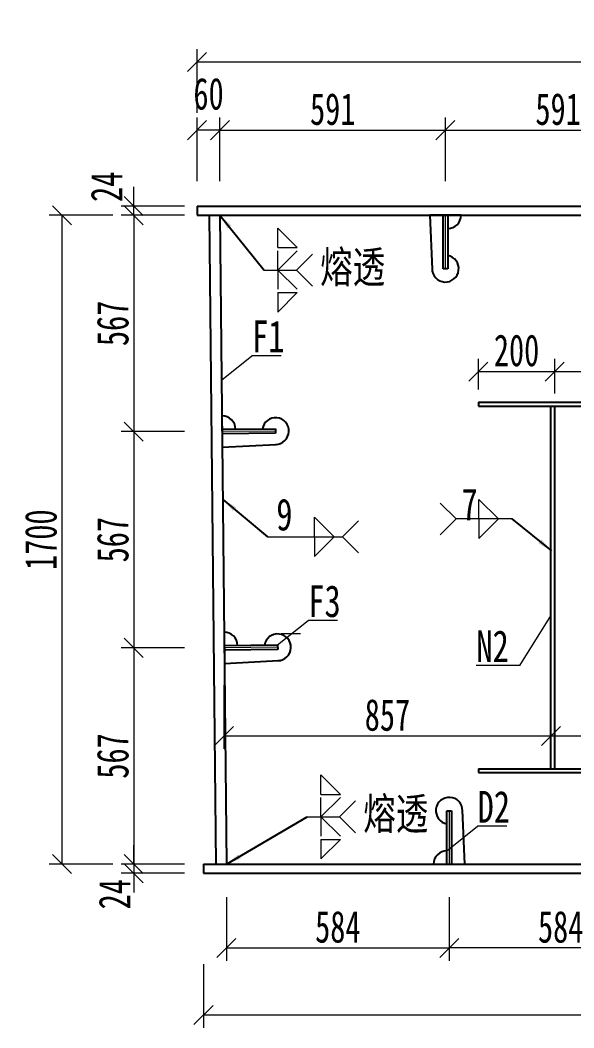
# Model space of a CAD drawing. Header units: millimetres. Extents: x -358959 to 47, y -122282 to 697692.
# Drawn here: x -206962 to -205509, y -18026 to -15386 of the extents above; entities that cross this region are included whole.
import ezdxf
from ezdxf.enums import TextEntityAlignment as Align

# ---------------------------------------------------------------- set-up
doc = ezdxf.new("R2010")
doc.units = ezdxf.units.MM
doc.header["$LTSCALE"] = 2
doc.header["$PDMODE"] = 34
doc.layers.get('Defpoints').update_dxf_attribs({"color": 8, "lineweight": 9})
for name, color, linetype, lineweight in [('标注', 4, 'Continuous', 13), ('细实线', 4, 'Continuous', 15), ('钢板粗线', 1, 'Continuous', 25)]:
    doc.layers.add(name, color=color, linetype=linetype, lineweight=lineweight)
doc.styles.add('111', font='仿宋_GB2312.ttf', dxfattribs={"width": 0.7})
doc.styles.add('SMEDI', font='仿宋_GB2312.ttf', dxfattribs={"width": 0.75})
doc.styles.get("Standard").update_dxf_attribs({"font": '仿宋_GB2312.ttf'})
doc.dimstyles.new('200', dxfattribs={"dimscale": 0, "dimtxt": 2.5, "dimasz": 1.5, "dimexe": 1, "dimexo": 1, "dimgap": 0.4, "dimtad": 1, "dimdec": 0, "dimdsep": 46, "dimtxsty": '111', "dimblk": 'OBLIQUE', "dimcen": 0, "dimclrd": 256, "dimclre": 256, "dimclrt": 256, "dimadec": 4, "dimazin": 0, "dimtfac": 1, "dimtdec": 0, "dimtmove": 2, "dimatfit": 3, "dimfxl": 4, "dimfxlon": 1, "dimtolj": 1, "dimlwd": -1, "dimlwe": -1, "dimarcsym": 0})
doc.dimstyles.new('MSteel_1.0_1.0', dxfattribs={"dimtxt": 3, "dimasz": 1.2, "dimexe": 1, "dimexo": 1, "dimgap": 1, "dimtad": 3, "dimtoh": 1, "dimdec": 0, "dimzin": 0, "dimdsep": 46, "dimtxsty": 'Standard', "dimblk": 'ARCHTICK', "dimcen": 0.09, "dimclrd": 3, "dimclre": 3, "dimadec": 4, "dimazin": 0, "dimtfac": 1, "dimtdec": 0, "dimtofl": 0, "dimtmove": 0, "dimatfit": 3, "dimfxl": 1, "dimtolj": 1, "dimtzin": 0, "dimarcsym": 0})

# ---------------------------------------------------------------- blocks, each defined once
blk = doc.blocks.new('_ArchTick')
at = {"color": 0, "linetype": 'ByBlock', "const_width": 0.15}
blk.add_lwpolyline([(-0.5, -0.5), (0.5, 0.5)], dxfattribs=at)
blk = doc.blocks.new('_Oblique')
at = {"color": 0, "linetype": 'ByBlock', "lineweight": -2}
blk.add_line((-0.5, -0.5), (0.5, 0.5), dxfattribs=at)
blk = doc.blocks.new('*D3487')
at = {"layer": 'Defpoints', "color": 0, "ltscale": 5, "transparency": 16777216}
for p in [(-206663.5, -15872.9), (-206437.4, -15872.9), (-206437.4, -15896.9)]:
    blk.add_point(p, dxfattribs=at)
at = {"layer": '标注', "ltscale": 5, "transparency": 16777216}
for p, q in [((-206663.5, -15872.9), (-206663.5, -15822.9)), ((-206530.2, -15872.9), (-206696.8, -15872.9)), ((-206663.5, -15896.9), (-206663.5, -15872.9)), ((-206530.2, -15896.9), (-206696.8, -15896.9)), ((-206663.5, -15896.9), (-206663.5, -15946.9))]:
    blk.add_line(p, q, dxfattribs=at)
at = {"layer": '标注', "ltscale": 5, "transparency": 16777216, "xscale": 50, "yscale": 50, "zscale": 50}
for p, rotation in [((-206663.5, -15872.9), 270), ((-206663.5, -15896.9), 90)]:
    blk.add_blockref('_Oblique', p, dxfattribs=dict(at, rotation=rotation))
at = {"layer": '标注', "ltscale": 5, "transparency": 16777216, "insert": (-206734.9, -15822.4), "char_height": 83.33, "attachment_point": 5, "rotation": 90, "style": '111'}
blk.add_mtext('\\A1;24', dxfattribs=at)
blk = doc.blocks.new('*D3488')
at = {"layer": 'Defpoints', "color": 0, "ltscale": 5, "transparency": 16777216}
for p in [(-206437.4, -15896.9), (-206663.5, -16463.6), (-206431.8, -16463.6)]:
    blk.add_point(p, dxfattribs=at)
at = {"layer": '标注', "ltscale": 5, "transparency": 16777216}
for p, q in [((-206530.2, -15896.9), (-206696.8, -15896.9)), ((-206663.5, -15896.9), (-206663.5, -16463.6)), ((-206530.2, -16463.6), (-206696.8, -16463.6))]:
    blk.add_line(p, q, dxfattribs=at)
at = {"layer": '标注', "ltscale": 5, "transparency": 16777216, "xscale": 50, "yscale": 50, "zscale": 50}
for p, rotation in [((-206663.5, -15896.9), 90), ((-206663.5, -16463.6), 270)]:
    blk.add_blockref('_Oblique', p, dxfattribs=dict(at, rotation=rotation))
at = {"layer": '标注', "ltscale": 5, "transparency": 16777216, "insert": (-206718.5, -16180.2), "char_height": 83.33, "attachment_point": 5, "rotation": 90, "style": '111'}
blk.add_mtext('\\A1;567', dxfattribs=at)
blk = doc.blocks.new('*D3489')
at = {"layer": 'Defpoints', "color": 0, "ltscale": 5, "transparency": 16777216}
for p in [(-206426.2, -17030.2), (-206663.5, -17596.9), (-206420.6, -17596.9)]:
    blk.add_point(p, dxfattribs=at)
at = {"layer": '标注', "ltscale": 5, "transparency": 16777216}
for p, q in [((-206530.2, -17030.2), (-206696.8, -17030.2)), ((-206663.5, -17030.2), (-206663.5, -17596.9)), ((-206530.2, -17596.9), (-206696.8, -17596.9))]:
    blk.add_line(p, q, dxfattribs=at)
at = {"layer": '标注', "ltscale": 5, "transparency": 16777216, "xscale": 50, "yscale": 50, "zscale": 50}
for p, rotation in [((-206663.5, -17030.2), 90), ((-206663.5, -17596.9), 270)]:
    blk.add_blockref('_Oblique', p, dxfattribs=dict(at, rotation=rotation))
at = {"layer": '标注', "ltscale": 5, "transparency": 16777216, "insert": (-206718.5, -17313.6), "char_height": 83.33, "attachment_point": 5, "rotation": 90, "style": '111'}
blk.add_mtext('\\A1;567', dxfattribs=at)
blk = doc.blocks.new('*D3490')
at = {"layer": 'Defpoints', "color": 0, "ltscale": 5, "transparency": 16777216}
for p in [(-206420.6, -17596.9), (-206663.5, -17620.9), (-206420.6, -17620.9)]:
    blk.add_point(p, dxfattribs=at)
at = {"layer": '标注', "ltscale": 5, "transparency": 16777216}
for p, q in [((-206663.5, -17596.9), (-206663.5, -17546.9)), ((-206530.2, -17596.9), (-206696.9, -17596.9)), ((-206663.5, -17596.9), (-206663.5, -17620.9)), ((-206530.2, -17620.9), (-206696.9, -17620.9)), ((-206663.5, -17620.9), (-206663.5, -17670.9))]:
    blk.add_line(p, q, dxfattribs=at)
at = {"layer": '标注', "ltscale": 5, "transparency": 16777216, "xscale": 50, "yscale": 50, "zscale": 50}
for p, rotation in [((-206663.5, -17596.9), 270), ((-206663.5, -17620.9), 90)]:
    blk.add_blockref('_Oblique', p, dxfattribs=dict(at, rotation=rotation))
at = {"layer": '标注', "ltscale": 5, "transparency": 16777216, "insert": (-206714, -17675.7), "char_height": 83.33, "attachment_point": 5, "rotation": 90, "style": '111'}
blk.add_mtext('\\A1;24', dxfattribs=at)
blk = doc.blocks.new('*D3491')
at = {"layer": 'Defpoints', "color": 0, "ltscale": 5, "transparency": 16777216}
for p in [(-205846.3, -15674.1), (-206437.4, -15896.6), (-205846.3, -15896.9)]:
    blk.add_point(p, dxfattribs=at)
at = {"layer": '标注', "ltscale": 5, "transparency": 16777216}
for p, q in [((-206437.4, -15807.4), (-206437.4, -15640.7)), ((-205846.3, -15807.4), (-205846.3, -15640.7)), ((-206437.4, -15674.1), (-205846.3, -15674.1))]:
    blk.add_line(p, q, dxfattribs=at)
at = {"layer": '标注', "ltscale": 5, "transparency": 16777216, "xscale": 50, "yscale": 50, "zscale": 50, "rotation": 180}
blk.add_blockref('_Oblique', (-206437.4, -15674.1), dxfattribs=at)
at = {"layer": '标注', "ltscale": 5, "transparency": 16777216, "xscale": 50, "yscale": 50, "zscale": 50}
blk.add_blockref('_Oblique', (-205846.3, -15674.1), dxfattribs=at)
at = {"layer": '标注', "ltscale": 5, "transparency": 16777216, "insert": (-206141.8, -15619.1), "char_height": 83.33, "attachment_point": 5, "style": '111'}
blk.add_mtext('\\A1;591', dxfattribs=at)
blk = doc.blocks.new('*D3492')
at = {"layer": 'Defpoints', "color": 0, "ltscale": 5, "transparency": 16777216}
for p in [(-205255.1, -15674.1), (-205846.3, -15896.9), (-205255.1, -15896.9)]:
    blk.add_point(p, dxfattribs=at)
at = {"layer": '标注', "ltscale": 5, "transparency": 16777216}
for p, q in [((-205846.3, -15807.4), (-205846.3, -15640.7)), ((-205255.1, -15807.4), (-205255.1, -15640.7)), ((-205846.3, -15674.1), (-205255.1, -15674.1))]:
    blk.add_line(p, q, dxfattribs=at)
at = {"layer": '标注', "ltscale": 5, "transparency": 16777216, "xscale": 50, "yscale": 50, "zscale": 50, "rotation": 180}
blk.add_blockref('_Oblique', (-205846.3, -15674.1), dxfattribs=at)
at = {"layer": '标注', "ltscale": 5, "transparency": 16777216, "xscale": 50, "yscale": 50, "zscale": 50}
blk.add_blockref('_Oblique', (-205255.1, -15674.1), dxfattribs=at)
at = {"layer": '标注', "ltscale": 5, "transparency": 16777216, "insert": (-205550.7, -15619.1), "char_height": 83.33, "attachment_point": 5, "style": '111'}
blk.add_mtext('\\A1;591', dxfattribs=at)
blk = doc.blocks.new('*D3483')
at = {"layer": 'Defpoints', "color": 0, "ltscale": 5, "transparency": 16777216}
for p in [(-206497.4, -15495.5), (-206497.4, -15896.9), (-203421.8, -15896.9)]:
    blk.add_point(p, dxfattribs=at)
at = {"layer": '标注', "ltscale": 5, "transparency": 16777216}
for p, q in [((-206497.4, -15628.8), (-206497.4, -15462.1)), ((-203421.8, -15628.8), (-203421.8, -15462.1)), ((-203421.8, -15495.5), (-206497.4, -15495.5))]:
    blk.add_line(p, q, dxfattribs=at)
at = {"layer": '标注', "ltscale": 5, "transparency": 16777216, "xscale": 50, "yscale": 50, "zscale": 50, "rotation": 180}
blk.add_blockref('_Oblique', (-206497.4, -15495.5), dxfattribs=at)
at = {"layer": '标注', "ltscale": 5, "transparency": 16777216, "xscale": 50, "yscale": 50, "zscale": 50}
blk.add_blockref('_Oblique', (-203421.8, -15495.5), dxfattribs=at)
at = {"layer": '标注', "ltscale": 5, "transparency": 16777216, "insert": (-204959.6, -15440.5), "char_height": 83.33, "attachment_point": 5, "style": '111'}
blk.add_mtext('\\A1;3076', dxfattribs=at)
blk = doc.blocks.new('*D3484')
at = {"layer": 'Defpoints', "color": 0, "ltscale": 5, "transparency": 16777216}
for p in [(-206420.6, -17596.9), (-205836.2, -17596.9), (-205836.2, -17816.6)]:
    blk.add_point(p, dxfattribs=at)
at = {"layer": '标注', "ltscale": 5, "transparency": 16777216}
for p, q in [((-206420.6, -17683.2), (-206420.6, -17849.9)), ((-205836.2, -17683.2), (-205836.2, -17849.9)), ((-206420.6, -17816.6), (-205836.2, -17816.6))]:
    blk.add_line(p, q, dxfattribs=at)
at = {"layer": '标注', "ltscale": 5, "transparency": 16777216, "xscale": 50, "yscale": 50, "zscale": 50, "rotation": 180}
blk.add_blockref('_Oblique', (-206420.6, -17816.6), dxfattribs=at)
at = {"layer": '标注', "ltscale": 5, "transparency": 16777216, "xscale": 50, "yscale": 50, "zscale": 50}
blk.add_blockref('_Oblique', (-205836.2, -17816.6), dxfattribs=at)
at = {"layer": '标注', "ltscale": 5, "transparency": 16777216, "insert": (-206128.4, -17761.6), "char_height": 83.33, "attachment_point": 5, "style": '111'}
blk.add_mtext('\\A1;584', dxfattribs=at)
blk = doc.blocks.new('*D3493')
at = {"layer": 'Defpoints', "color": 0, "ltscale": 5, "transparency": 16777216}
for p in [(-206480.6, -17596.9), (-203438.5, -17596.9), (-206480.6, -17992.5)]:
    blk.add_point(p, dxfattribs=at)
at = {"layer": '标注', "ltscale": 5, "transparency": 16777216}
for p, q in [((-206480.6, -17859.2), (-206480.6, -18025.9)), ((-203438.5, -17859.2), (-203438.5, -18025.9)), ((-203438.5, -17992.5), (-206480.6, -17992.5))]:
    blk.add_line(p, q, dxfattribs=at)
at = {"layer": '标注', "ltscale": 5, "transparency": 16777216, "xscale": 50, "yscale": 50, "zscale": 50, "rotation": 180}
blk.add_blockref('_Oblique', (-206480.6, -17992.5), dxfattribs=at)
at = {"layer": '标注', "ltscale": 5, "transparency": 16777216, "xscale": 50, "yscale": 50, "zscale": 50}
blk.add_blockref('_Oblique', (-203438.5, -17992.5), dxfattribs=at)
at = {"layer": '标注', "ltscale": 5, "transparency": 16777216, "insert": (-204959.6, -17937.5), "char_height": 83.33, "attachment_point": 5, "style": '111'}
blk.add_mtext('\\A1;3042', dxfattribs=at)
blk = doc.blocks.new('*D3494')
at = {"layer": 'Defpoints', "color": 0, "ltscale": 5, "transparency": 16777216}
for p in [(-206465.4, -15896.9), (-206851.9, -17596.9), (-206448.6, -17596.9)]:
    blk.add_point(p, dxfattribs=at)
at = {"layer": '标注', "ltscale": 5, "transparency": 16777216}
for p, q in [((-206718.6, -15896.9), (-206885.2, -15896.9)), ((-206851.9, -15896.9), (-206851.9, -17596.9)), ((-206718.6, -17596.9), (-206885.2, -17596.9))]:
    blk.add_line(p, q, dxfattribs=at)
at = {"layer": '标注', "ltscale": 5, "transparency": 16777216, "xscale": 50, "yscale": 50, "zscale": 50}
for p, rotation in [((-206851.9, -15896.9), 90), ((-206851.9, -17596.9), 270)]:
    blk.add_blockref('_Oblique', p, dxfattribs=dict(at, rotation=rotation))
at = {"layer": '标注', "ltscale": 5, "transparency": 16777216, "insert": (-206906.9, -16746.9), "char_height": 83.33, "attachment_point": 5, "rotation": 90, "style": '111'}
blk.add_mtext('\\A1;1700', dxfattribs=at)
blk = doc.blocks.new('12-140 有孔')
at = {"layer": 'Defpoints', "ltscale": 5}
blk.add_line((0, 140), (0, 0), dxfattribs=at)
at = {"layer": '钢板粗线'}
for p, q in [((-6, 0), (-6, 140)), ((-6, 140), (6, 140)), ((6, 140), (6, 0)), ((41, 0), (35, 141.5)), ((-41, 0), (41, 0))]:
    blk.add_line(p, q, dxfattribs=at)
for centre, start, end in [((0, 140), 0, 260.1291), ((-6, 0), 90, 180)]:
    blk.add_arc(centre, 35, start, end, dxfattribs=at)
blk = doc.blocks.new('*D3496')
at = {"layer": 'Defpoints', "color": 0, "ltscale": 5, "transparency": 16777216}
for p in [(-205569.6, -16946.9), (-205259.6, -16946.9), (-205569.6, -17261.5)]:
    blk.add_point(p, dxfattribs=at)
at = {"layer": '标注', "ltscale": 5, "transparency": 16777216}
for p, q in [((-205569.6, -17128.2), (-205569.6, -17294.9)), ((-205259.6, -17128.2), (-205259.6, -17294.9)), ((-205259.6, -17261.5), (-205569.6, -17261.5))]:
    blk.add_line(p, q, dxfattribs=at)
at = {"layer": '标注', "ltscale": 5, "transparency": 16777216, "xscale": 50.00000000000042, "yscale": 50.00000000000042, "zscale": 50.00000000000042, "rotation": 180}
blk.add_blockref('_Oblique', (-205569.6, -17261.5), dxfattribs=at)
at = {"layer": '标注', "ltscale": 5, "transparency": 16777216, "xscale": 50.00000000000042, "yscale": 50.00000000000042, "zscale": 50.00000000000042}
blk.add_blockref('_Oblique', (-205259.6, -17261.5), dxfattribs=at)
at = {"layer": '标注', "ltscale": 5, "transparency": 16777216, "insert": (-205414.6, -17206.5), "char_height": 83.33, "attachment_point": 5, "style": '111'}
blk.add_mtext('\\A1;310', dxfattribs=at)
blk = doc.blocks.new('*D3918')
at = {"layer": 'Defpoints', "color": 0, "ltscale": 5, "transparency": 16777216}
for p in [(-205836.2, -17596.9), (-205251.8, -17596.9), (-205836.2, -17816.6)]:
    blk.add_point(p, dxfattribs=at)
at = {"layer": '标注', "ltscale": 5, "transparency": 16777216}
for p, q in [((-205836.2, -17683.2), (-205836.2, -17849.9)), ((-205251.8, -17683.2), (-205251.8, -17849.9)), ((-205251.8, -17816.6), (-205836.2, -17816.6))]:
    blk.add_line(p, q, dxfattribs=at)
at = {"layer": '标注', "ltscale": 5, "transparency": 16777216, "xscale": 50, "yscale": 50, "zscale": 50, "rotation": 180}
blk.add_blockref('_Oblique', (-205836.2, -17816.6), dxfattribs=at)
at = {"layer": '标注', "ltscale": 5, "transparency": 16777216, "xscale": 50, "yscale": 50, "zscale": 50}
blk.add_blockref('_Oblique', (-205251.8, -17816.6), dxfattribs=at)
at = {"layer": '标注', "ltscale": 5, "transparency": 16777216, "insert": (-205544, -17761.6), "char_height": 83.33, "attachment_point": 5, "style": '111'}
blk.add_mtext('\\A1;584', dxfattribs=at)
blk = doc.blocks.new('*D3920')
at = {"layer": 'Defpoints', "color": 0, "ltscale": 5, "transparency": 16777216}
for p in [(-206426.2, -16463.6), (-206663.5, -17030.2), (-206420.6, -17030.2)]:
    blk.add_point(p, dxfattribs=at)
at = {"layer": '标注', "ltscale": 5, "transparency": 16777216}
for p, q in [((-206530.2, -16463.6), (-206696.8, -16463.6)), ((-206663.5, -16463.6), (-206663.5, -17030.2)), ((-206530.2, -17030.2), (-206696.8, -17030.2))]:
    blk.add_line(p, q, dxfattribs=at)
at = {"layer": '标注', "ltscale": 5, "transparency": 16777216, "xscale": 50, "yscale": 50, "zscale": 50}
for p, rotation in [((-206663.5, -16463.6), 90), ((-206663.5, -17030.2), 270)]:
    blk.add_blockref('_Oblique', p, dxfattribs=dict(at, rotation=rotation))
at = {"layer": '标注', "ltscale": 5, "transparency": 16777216, "insert": (-206718.5, -16746.9), "char_height": 83.33, "attachment_point": 5, "rotation": 90, "style": '111'}
blk.add_mtext('\\A1;567', dxfattribs=at)
blk = doc.blocks.new('*D3960')
at = {"layer": 'Defpoints', "color": 0, "ltscale": 5, "transparency": 16777216}
for p in [(-206497.4, -15674.1), (-206497.4, -15896.9), (-206437.4, -15896.9)]:
    blk.add_point(p, dxfattribs=at)
at = {"layer": '标注', "ltscale": 5, "transparency": 16777216}
for p, q in [((-206497.4, -15807.4), (-206497.4, -15640.7)), ((-206437.4, -15807.4), (-206437.4, -15640.7)), ((-206437.4, -15674.1), (-206497.4, -15674.1))]:
    blk.add_line(p, q, dxfattribs=at)
at = {"layer": '标注', "ltscale": 5, "transparency": 16777216, "xscale": 50.00000000000042, "yscale": 50.00000000000042, "zscale": 50.00000000000042, "rotation": 180}
blk.add_blockref('_Oblique', (-206497.4, -15674.1), dxfattribs=at)
at = {"layer": '标注', "ltscale": 5, "transparency": 16777216, "xscale": 50.00000000000042, "yscale": 50.00000000000042, "zscale": 50.00000000000042}
blk.add_blockref('_Oblique', (-206437.4, -15674.1), dxfattribs=at)
at = {"layer": '标注', "ltscale": 5, "transparency": 16777216, "insert": (-206467.4, -15579.1), "char_height": 83.33, "attachment_point": 5, "style": '111'}
blk.add_mtext('\\A1;60', dxfattribs=at)
blk = doc.blocks.new('*D4080')
at = {"layer": 'Defpoints', "color": 0, "ltscale": 5, "transparency": 16777216}
for p in [(-206427, -16946.9), (-205569.6, -17013.4), (-206427, -17261.5)]:
    blk.add_point(p, dxfattribs=at)
at = {"layer": '标注', "ltscale": 5, "transparency": 16777216}
for p, q in [((-206427, -17128.2), (-206427, -17294.9)), ((-205569.6, -17128.2), (-205569.6, -17294.9)), ((-205569.6, -17261.5), (-206427, -17261.5))]:
    blk.add_line(p, q, dxfattribs=at)
at = {"layer": '标注', "ltscale": 5, "transparency": 16777216, "xscale": 50.00000000000042, "yscale": 50.00000000000042, "zscale": 50.00000000000042, "rotation": 180}
blk.add_blockref('_Oblique', (-206427, -17261.5), dxfattribs=at)
at = {"layer": '标注', "ltscale": 5, "transparency": 16777216, "xscale": 50.00000000000042, "yscale": 50.00000000000042, "zscale": 50.00000000000042}
blk.add_blockref('_Oblique', (-205569.6, -17261.5), dxfattribs=at)
at = {"layer": '标注', "ltscale": 5, "transparency": 16777216, "insert": (-205998.3, -17206.5), "char_height": 83.33, "attachment_point": 5, "style": '111'}
blk.add_mtext('\\A1;857', dxfattribs=at)
blk = doc.blocks.new('*D4083')
at = {"layer": 'Defpoints', "color": 0, "ltscale": 5, "transparency": 16777216}
for p in [(-205559.6, -16306.4), (-205759.6, -16386.9), (-205559.6, -16396.9)]:
    blk.add_point(p, dxfattribs=at)
at = {"layer": '标注', "ltscale": 5, "transparency": 16777216}
for p, q in [((-205759.6, -16353.6), (-205759.6, -16273)), ((-205559.6, -16363.6), (-205559.6, -16273)), ((-205759.6, -16306.4), (-205559.6, -16306.4))]:
    blk.add_line(p, q, dxfattribs=at)
at = {"layer": '标注', "ltscale": 5, "transparency": 16777216, "xscale": 50.00000000000042, "yscale": 50.00000000000042, "zscale": 50.00000000000042, "rotation": 180}
blk.add_blockref('_Oblique', (-205759.6, -16306.4), dxfattribs=at)
at = {"layer": '标注', "ltscale": 5, "transparency": 16777216, "xscale": 50.00000000000042, "yscale": 50.00000000000042, "zscale": 50.00000000000042}
blk.add_blockref('_Oblique', (-205559.6, -16306.4), dxfattribs=at)
at = {"layer": '标注', "ltscale": 5, "transparency": 16777216, "insert": (-205659.6, -16251.4), "char_height": 83.33, "attachment_point": 5, "style": '111'}
blk.add_mtext('\\A1;200', dxfattribs=at)
blk = doc.blocks.new('*D4084')
at = {"layer": 'Defpoints', "color": 0, "ltscale": 5, "transparency": 16777216}
for p in [(-204359.6, -16306.4), (-205559.6, -16396.9), (-204359.6, -16396.9)]:
    blk.add_point(p, dxfattribs=at)
at = {"layer": '标注', "ltscale": 5, "transparency": 16777216}
for p, q in [((-205559.6, -16363.6), (-205559.6, -16273)), ((-204359.6, -16363.6), (-204359.6, -16273)), ((-205559.6, -16306.4), (-204359.6, -16306.4))]:
    blk.add_line(p, q, dxfattribs=at)
at = {"layer": '标注', "ltscale": 5, "transparency": 16777216, "xscale": 50.00000000000042, "yscale": 50.00000000000042, "zscale": 50.00000000000042, "rotation": 180}
blk.add_blockref('_Oblique', (-205559.6, -16306.4), dxfattribs=at)
at = {"layer": '标注', "ltscale": 5, "transparency": 16777216, "xscale": 50.00000000000042, "yscale": 50.00000000000042, "zscale": 50.00000000000042}
blk.add_blockref('_Oblique', (-204359.6, -16306.4), dxfattribs=at)
at = {"layer": '标注', "ltscale": 5, "transparency": 16777216, "insert": (-204959.6, -16251.4), "char_height": 83.33, "attachment_point": 5, "style": '111'}
blk.add_mtext('\\A1;1200', dxfattribs=at)

msp = doc.modelspace()

# ---------------------------------------------------------------- linework, layer by layer
at = {"layer": '标注', "ltscale": 5}
msp.add_line((-205650.9, -17076.6), (-205569.6, -16946.4), dxfattribs=at)
at = {"layer": '细实线'}
for p, q in [((-206286, -15981.7), (-206286, -15930.4)), ((-206234.7, -15981.7), (-206286, -15930.4)), ((-206286, -15981.7), (-206234.7, -15981.7)), ((-206286, -16040.6), (-206286, -15990.3)), ((-206286, -16040.6), (-206234.7, -15990.3)), ((-206236.7, -16040.6), (-206195, -15998.9)), ((-206321.8, -16040.6), (-206236.7, -16040.6)), ((-206286, -16040.6), (-206286, -16090.9)), ((-206286, -16040.6), (-206234.7, -16090.9)), ((-206236.7, -16040.6), (-206195, -16082.3)), ((-206286, -16099.5), (-206286, -16150.8)), ((-206286, -16099.5), (-206234.7, -16099.5)), ((-206234.7, -16099.5), (-206286, -16150.8)), ((-206433.8, -16329.3), (-206353.9, -16264.9)), ((-206276.7, -16264.9), (-206353.9, -16264.9)), ((-205818.2, -16692.7), (-205859.9, -16651)), ((-205758.8, -16692.7), (-205758.8, -16641.4)), ((-205707.4, -16692.7), (-205758.8, -16641.4)), ((-206189.5, -16739.3), (-206189.5, -16688)), ((-206138.1, -16739.3), (-206189.5, -16688)), ((-206116.1, -16739.3), (-206074.5, -16697.6)), ((-205818.2, -16692.7), (-205859.9, -16734.3)), ((-205670.9, -16692.7), (-205818.2, -16692.7)), ((-205758.8, -16692.7), (-205758.8, -16744)), ((-205707.4, -16692.7), (-205758.8, -16744)), ((-206312.5, -16739.3), (-206116.1, -16739.3)), ((-206189.5, -16739.3), (-206189.5, -16790.6)), ((-206138.1, -16739.3), (-206189.5, -16790.6)), ((-206116.1, -16739.3), (-206074.5, -16781)), ((-206286.3, -17022.8), (-206206.4, -16958.5)), ((-206129.2, -16958.5), (-206206.4, -16958.5)), ((-206226.1, -16993.8), (-206277.4, -16993.8)), ((-205650.9, -17076.6), (-205765.6, -17076.6)), ((-206173, -17414.2), (-206173, -17362.9)), ((-206121.7, -17414.2), (-206173, -17362.9)), ((-206173, -17414.2), (-206121.7, -17414.2)), ((-206173, -17473.1), (-206173, -17422.8)), ((-206173, -17473.1), (-206121.7, -17422.8)), ((-206123.7, -17473.1), (-206082, -17431.4)), ((-206208.8, -17473.1), (-206123.7, -17473.1)), ((-206173, -17473.1), (-206173, -17523.4)), ((-206173, -17473.1), (-206121.7, -17523.4)), ((-206123.7, -17473.1), (-206082, -17514.8)), ((-205842.2, -17561.9), (-205762.3, -17497.5)), ((-205685.1, -17497.5), (-205762.3, -17497.5)), ((-206173, -17532), (-206173, -17583.3)), ((-206173, -17532), (-206121.7, -17532)), ((-206121.7, -17532), (-206173, -17583.3))]:
    msp.add_line(p, q, dxfattribs=at)
at = {"layer": '钢板粗线'}
for p, q in [((-206497.4, -15872.9), (-203421.8, -15872.9)), ((-206497.4, -15872.9), (-206497.4, -15896.9)), ((-206497.4, -15896.9), (-203421.8, -15896.9)), ((-206465.4, -15896.9), (-206448.6, -17596.9)), ((-206437.4, -15896.9), (-206420.6, -17596.9)), ((-205759.6, -16386.9), (-204159.6, -16386.9)), ((-205759.6, -16386.9), (-205759.6, -16396.9)), ((-205759.6, -16396.9), (-204159.6, -16396.9)), ((-205569.6, -17346.9), (-205569.6, -16396.9)), ((-205559.6, -17346.9), (-205559.6, -16396.9)), ((-205759.6, -17346.9), (-204159.6, -17346.9)), ((-205759.6, -17346.9), (-205759.6, -17356.9)), ((-205759.6, -17356.9), (-204159.6, -17356.9)), ((-206480.6, -17596.9), (-203438.5, -17596.9)), ((-206480.6, -17596.9), (-206480.6, -17620.9)), ((-206480.6, -17620.9), (-203438.5, -17620.9))]:
    msp.add_line(p, q, dxfattribs=at)

# ---------------------------------------------------------------- block references
at = {"layer": '标注', "ltscale": 5}
for p, rotation in [((-205846.3, -15896.9), 180), ((-206431.8, -16463.6), 270.5647681139828), ((-206426.2, -17030.2), 270.5647681139828)]:
    msp.add_blockref('12-140 有孔', p, dxfattribs=dict(at, rotation=rotation))
msp.add_blockref('12-140 有孔', (-205836.2, -17596.9), dxfattribs=at)

# ---------------------------------------------------------------- texts
at = {"layer": '细实线', "style": 'SMEDI', "width": 0.75}
for s, height, p in [('熔透', 83.33, (-206174.7, -16032.4)), ('7', 83.3, (-205804.2, -16654.7)), ('9', 83.3, (-206289.7, -16680.9)), ('熔透', 83.33, (-206061.7, -17464.8))]:
    msp.add_text(s, height=height, dxfattribs=at).set_placement(p, align=Align.MIDDLE_LEFT)
for s, p in [('F1', (-206353.4, -16255.9)), ('F3', (-206205.9, -16949.5)), ('N2', (-205765.1, -17067.7)), ('D2', (-205761.9, -17488.5))]:
    msp.add_text(s, height=83.33, dxfattribs=at).set_placement(p)

# ---------------------------------------------------------------- dimensions: what is measured, and where the dimension line sits
at = {"layer": '标注', "ltscale": 5}
for base, p1, p2, picture, middle in [((-206497.4, -15495.5), (-203421.8, -15896.9), (-206497.4, -15896.9), '*D3483', (-204959.6, -15440.5)), ((-206497.4, -15674.1), (-206437.4, -15896.9), (-206497.4, -15896.9), '*D3960', (-206467.4, -15579.1)), ((-205846.3, -15674.1), (-206437.4, -15896.6), (-205846.3, -15896.9), '*D3491', (-206141.8, -15619.1)), ((-205255.1, -15674.1), (-205846.3, -15896.9), (-205255.1, -15896.9), '*D3492', (-205550.7, -15619.1)), ((-205559.6, -16306.4), (-205759.6, -16386.9), (-205559.6, -16396.9), '*D4083', (-205659.6, -16251.4)), ((-204359.6, -16306.4), (-205559.6, -16396.9), (-204359.6, -16396.9), '*D4084', (-204959.6, -16251.4)), ((-206427, -17261.5), (-205569.6, -17013.4), (-206427, -16946.9), '*D4080', (-205998.3, -17206.5)), ((-205569.6, -17261.5), (-205259.6, -16946.9), (-205569.6, -16946.9), '*D3496', (-205414.6, -17206.5)), ((-206480.6, -17992.5), (-203438.5, -17596.9), (-206480.6, -17596.9), '*D3493', (-204959.6, -17937.5)), ((-205836.2, -17816.6), (-206420.6, -17596.9), (-205836.2, -17596.9), '*D3484', (-206128.4, -17761.6)), ((-205836.2, -17816.6), (-205251.8, -17596.9), (-205836.2, -17596.9), '*D3918', (-205544, -17761.6))]:
    dim = msp.add_linear_dim(base=base, p1=p1, p2=p2, dimstyle='200', override={"dimscale": 33.333333, "dimarcsym": 1}, dxfattribs=at)
    dim.commit()
    dim.dimension.update_dxf_attribs({"geometry": picture, "text_midpoint": middle})
for base, p1, p2, picture, middle in [((-206663.5, -15872.9), (-206437.4, -15896.9), (-206437.4, -15872.9), '*D3487', (-206734.9, -15822.4)), ((-206663.5, -17620.9), (-206420.6, -17596.9), (-206420.6, -17620.9), '*D3490', (-206714, -17675.7))]:
    dim = msp.add_linear_dim(base=base, p1=p1, p2=p2, angle=90, dimstyle='200', override={"dimscale": 33.333333, "dimarcsym": 1}, dxfattribs=at)
    dim.commit()
    dim.dimension.update_dxf_attribs({"geometry": picture, "text_midpoint": middle, "dimtype": 160})
for base, p1, p2, picture, middle in [((-206851.9, -17596.9), (-206465.4, -15896.9), (-206448.6, -17596.9), '*D3494', (-206906.9, -16746.9)), ((-206663.5, -16463.6), (-206437.4, -15896.9), (-206431.8, -16463.6), '*D3488', (-206718.5, -16180.2)), ((-206663.5, -17030.2), (-206426.2, -16463.6), (-206420.6, -17030.2), '*D3920', (-206718.5, -16746.9)), ((-206663.5, -17596.9), (-206426.2, -17030.2), (-206420.6, -17596.9), '*D3489', (-206718.5, -17313.6))]:
    dim = msp.add_linear_dim(base=base, p1=p1, p2=p2, angle=90, dimstyle='200', override={"dimscale": 33.333333, "dimarcsym": 1}, dxfattribs=at)
    dim.commit()
    dim.dimension.update_dxf_attribs({"geometry": picture, "text_midpoint": middle})

# ---------------------------------------------------------------- leaders
at = {"layer": '细实线'}
for points in [[(-206437.4, -15896.9), (-206321.8, -16040.6)], [(-206430, -16641.3), (-206312.5, -16739.3)], [(-205567.5, -16776.4), (-205670.9, -16692.7)], [(-206420.6, -17596.9), (-206208.8, -17473.1)]]:
    msp.add_leader(points, dimstyle='MSteel_1.0_1.0', override={"dimscale": 33.333333, "dimclrd": 256}, dxfattribs=at)

doc.saveas('drawing.dxf')
